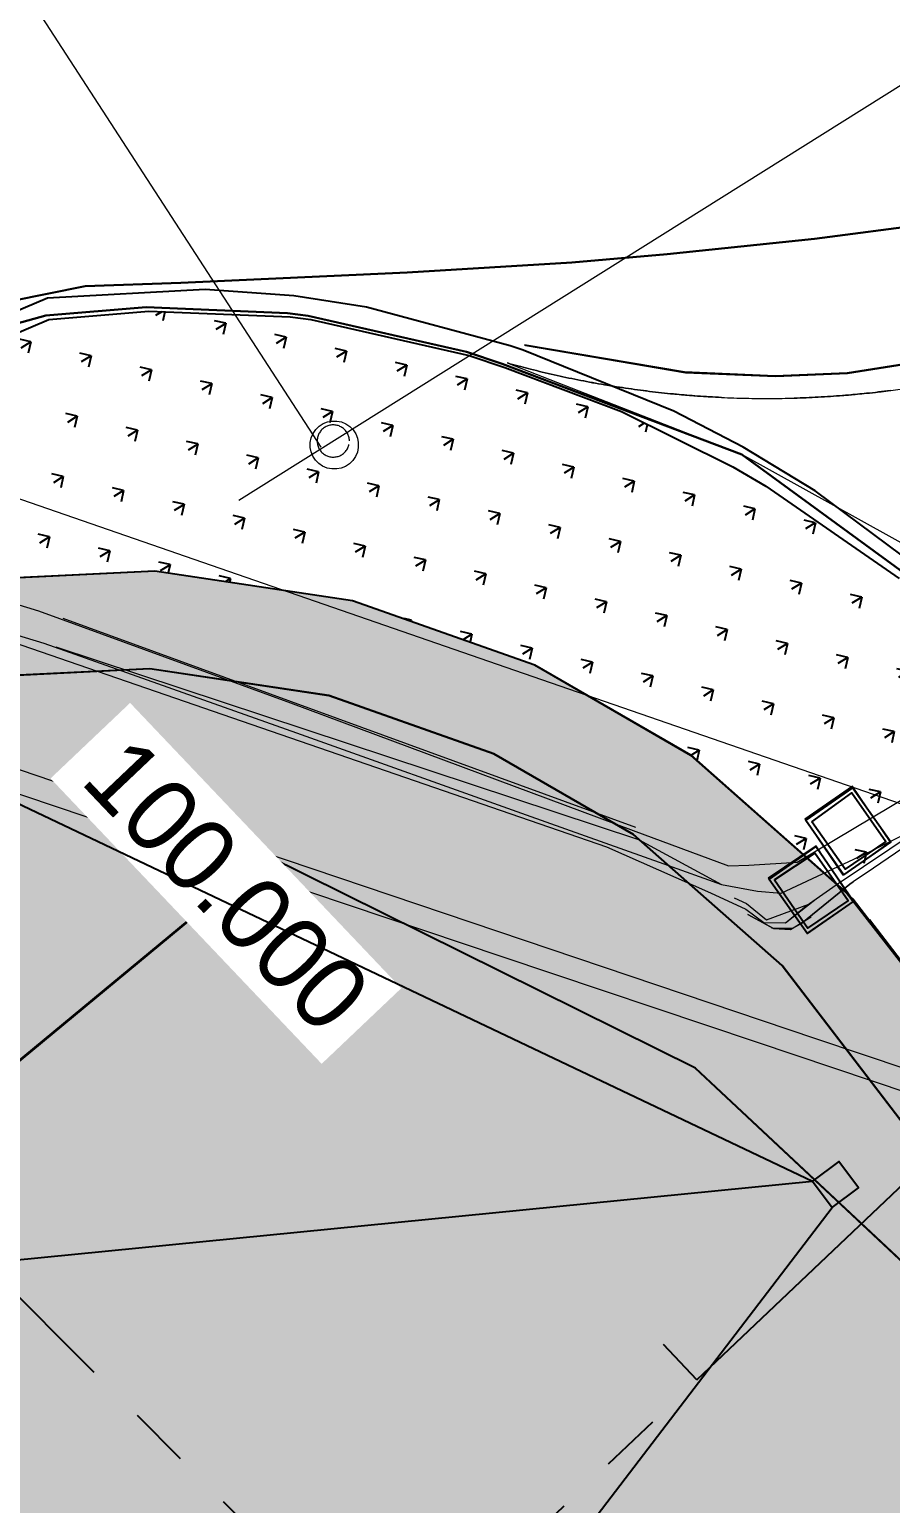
# Model space of a CAD drawing. Header units: metres. Extents: x 507649 to 508899, y 6966965 to 6967377.
# Drawn here: x 507799.24 to 507816.89, y 6967252.1 to 6967282.33 of the extents above; entities that cross this region are included whole.
import ezdxf

# ---------------------------------------------------------------- set-up
doc = ezdxf.new("R2010")
doc.units = ezdxf.units.M
doc.linetypes.add('CENTER', pattern=[20, 12.5, -2.5, 2.5, -2.5])
doc.linetypes.add('CENTER2', pattern=[10, 6.25, -1.25, 1.25, -1.25])
doc.layers.add('_PROP-BDY', color=6, linetype='Continuous', plot=False)
for name, color, linetype, lineweight in [('A-FLOR', 252, 'Continuous', 5), ('C-PRKG', 252, 'Continuous', 5), ('C_FEAT', 252, 'EXISTING_COMMUNICATIONS', 0), ('C_UG_LINES', 252, 'EXISTING_COMMUNICATIONS', 0), ('E_FEAT', 252, 'EXISTING_ELECTRICITY', 0), ('E_UG_LINES', 252, 'EXISTING_ELECTRICITY_UG', 0), ('HT_UG_LINES', 252, 'EXISTING_HIGH_VOLTAGE', 0), ('RW_UG_PIPES', 252, 'EXISTING_WAT_RECYCLED', 0), ('S_ABAND', 252, 'EXIST_SEWER', 0), ('S_FEAT', 252, 'Continuous', 0), ('S_RM_UG_PIPES', 252, 'EXIST_RISINGMAIN', 0), ('S_UG_PIPES', 252, 'EXIST_SEWER', 0), ('W_AG_PIPES_N', 252, 'EXISTING_WATER', 0)]:
    doc.layers.add(name, color=color, linetype=linetype, lineweight=lineweight)
for name, color, linetype in [('C_ALIGNMENT', 3, 'CENTER'), ('C_TEXT_2.5', 7, 'Continuous'), ('HATCH_LANDSCAPE', 1, 'Continuous'), ('mga2020bdy', 252, 'Continuous'), ('mga2020C_MANHOLE_PIT', 252, 'Continuous'), ('mga2020HT_MANHOLE_PIT', 252, 'Continuous'), ('mga2020ROAD_KERB_BACK', 252, 'Continuous'), ('mga2020ROAD_KERB_LIP', 252, 'Continuous'), ('mga2020ROAD_MARKS', 252, 'Continuous'), ('mga2020ROAD_TRACKS', 252, 'Continuous'), ('PAV_CREST SAG', 2, 'Continuous'), ('PAV_FOOTPATH', 101, 'Continuous'), ('ROAD_MARKS', 252, 'Continuous'), ('ROAD_TRACKS', 252, 'Continuous'), ('STRINGS SWD', 81, 'Continuous'), ('TIN BORDER', 5, 'Continuous')]:
    doc.layers.add(name, color=color, linetype=linetype)
doc.layers.add('HATCH_PAVEMENT_FOOTPATH', color=7, linetype='Continuous', true_color=0xffe8a3)
doc.styles.add('Annotative', font='txt')
doc.styles.get("Standard").update_dxf_attribs({"font": 'ARIALN.TTF'})
doc.linetypes.add('EXIST_RISINGMAIN', pattern='A,5,-2.5,5,-2,["RM",Standard,S=2.5,R=0,X=0,Y=-1.25],-5,5,-2.5,5,-2.5', length=34.5)
doc.linetypes.add('EXIST_SEWER', pattern='A,5,-2.5,5,-2,["S",Standard,S=2.5,R=0,X=0,Y=-1.25],-3.5,5,-2.5,5,-2.5', length=33)
doc.linetypes.add('EXISTING_COMMUNICATIONS', pattern='A,2,-2,2,-2,2,-2,["COMS",Standard,S=2.5,R=0,X=0,Y=-1.25],-9.75,2,-2,2,-2', length=29.75)
doc.linetypes.add('EXISTING_ELECTRICITY', pattern='A,2,-2,2,-2,2,-2,["E",Standard,S=2.5,R=0,X=0,Y=-1.25],-3.4,2,-2,2,-2', length=23.4)
doc.linetypes.add('EXISTING_ELECTRICITY_UG', pattern='A,2,-2,2,-2,2,-2,["E-UG",Standard,S=2.5,R=0,X=0,Y=-1.25],-9.15,2,-2,2,-2', length=29.15)
doc.linetypes.add('EXISTING_HIGH_VOLTAGE', pattern='A,2,-2,2,-2,2,-2,["HV",Standard,S=2.5,R=0,X=0,Y=-1.25],-5.9,2,-2,2,-2', length=25.9)
doc.linetypes.add('EXISTING_WAT_RECYCLED', pattern='A,2,-2,2,-2,2,-2,["R",Standard,S=2.5,R=0,X=0,Y=-1.25],-4.4,2,-2,2,-2', length=24.4)
doc.linetypes.add('EXISTING_WATER', pattern='A,2,-2,2,-2,2,-2,["W",Standard,S=2.5,R=0,X=0,Y=-1.25],-4.4,2,-2,2,-2', length=24.4)
pattern_1 = [(212.013854887, (0, 0), (-0.28538859865, -1.2375190291), [0.238125, -1.557926224]), (167.013854887, (0, 0), (-0.28538859868, -1.23751902925), [0.238125, -1.031875]), (257.013854887, (0, 0), (1.23751902925, -0.28538859868), [0.238125, -1.031875])]

# ---------------------------------------------------------------- blocks, each defined once
blk = doc.blocks.new('XD_HATCH')
at = {"layer": 'HATCH_LANDSCAPE', "ltscale": 0.5}
h = blk.add_hatch(dxfattribs=at)
h.set_pattern_fill('GRASS', color=256, scale=0.05)
h.set_pattern_definition(pattern_1)
h.paths.add_polyline_path([(507794.222, 6967274.08), (507799.637, 6967276.387), (507801.684, 6967276.559), (507805.007, 6967276.383), (507808.254, 6967275.649), (507811.378, 6967274.496), (507814.336, 6967272.968), (507817.073, 6967271.072), (507817.745, 6967270.519), (507820.805, 6967267.431), (507821.846, 6967265.767), (507821.79, 6967265.393), (507822.719, 6967263.889), (507823.098, 6967263.741), (507823.805, 6967263.184), (507825.756, 6967262.054), (507825.659, 6967261.151), (507825.544, 6967260.238), (507821.071, 6967257.452), (507818.873, 6967260.93), (507816.037, 6967264.576), (507812.811, 6967267.433), (507809.602, 6967269.303), (507805.862, 6967270.623), (507801.806, 6967271.229), (507798.17, 6967271.049), (507795.569, 6967270.422)])
h = blk.add_hatch(dxfattribs=at)
h.set_pattern_fill('GRASS', color=256, scale=0.05)
h.set_pattern_definition(pattern_1)
h.paths.add_polyline_path([(507773.231, 6967254.54), (507795.189, 6967268.273), (507798.457, 6967269.061), (507801.707, 6967269.222), (507805.377, 6967268.673), (507808.761, 6967267.479), (507811.626, 6967265.822), (507814.67, 6967263.135), (507817.338, 6967259.647), (507819.03, 6967256.943), (507820.403, 6967254.749), (507825.14, 6967249.815), (507839.422, 6967226.928), (507827.015, 6967211.657), (507816.098, 6967209.536), (507803.586, 6967223.895), (507801.469, 6967222.054), (507795.94, 6967228.431), (507787.717, 6967237.882)])
h.paths.add_polyline_path([(507824.757, 6967208.878), (507817.842, 6967207.534), (507820.855, 6967204.075)])
h.paths.add_polyline_path([(507794.222, 6967274.08), (507795.57, 6967270.422), (507794.404, 6967270.141), (507792.722, 6967269.068), (507771.896, 6967256.079), (507768.875, 6967259.555), (507768.65, 6967260.737), (507773.111, 6967262.911), (507788.383, 6967269.83), (507789.065, 6967270.179), (507789.74, 6967270.665), (507790.114, 6967270.979), (507791.612, 6967272.233), (507793.783, 6967273.928)])
at = {"layer": 'HATCH_PAVEMENT_FOOTPATH'}
h = blk.add_hatch(color=256, dxfattribs=at)
h.dxf.hatch_style = 1
h.paths.add_polyline_path([(507837.674, 6967229.365), (507837.66, 6967229.366), (507837.65, 6967229.36)], flags=17)
h.paths.add_polyline_path([(507818.855, 6967260.959), (507815.988, 6967264.639), (507812.8, 6967267.453), (507809.602, 6967269.303), (507805.862, 6967270.623), (507801.806, 6967271.229), (507798.17, 6967271.049), (507794.404, 6967270.141), (507771.896, 6967256.079), (507773.231, 6967254.54), (507795.189, 6967268.273), (507798.457, 6967269.061), (507801.707, 6967269.222), (507805.377, 6967268.673), (507808.761, 6967267.479), (507811.626, 6967265.822), (507814.67, 6967263.135), (507817.327, 6967259.667), (507819.03, 6967256.943), (507820.723, 6967258.002)])
h.paths.add_polyline_path([(507824.757, 6967208.878), (507820.855, 6967204.075), (507817.842, 6967207.534)], flags=16)
h.paths.add_polyline_path([(507775.2, 6967252.277), (507773.231, 6967254.54), (507771.896, 6967256.079), (507768.875, 6967259.555), (507765.433, 6967257.405), (507766.528, 6967255.653), (507766.711, 6967255.442), (507767.008, 6967255.096), (507767.548, 6967254.475), (507769.136, 6967252.736), (507770.042, 6967251.71), (507770.691, 6967250.96), (507784.442, 6967235.056), (507795.488, 6967222.359), (507798.546, 6967218.885), (507825.752, 6967187.514), (507829.311, 6967190.607), (507824.766, 6967203.095), (507841.624, 6967217.742), (507841.636, 6967217.752), (507842.574, 6967216.249), (507846.702, 6967218.854), (507843.954, 6967223.166), (507842.821, 6967224.979), (507836.04, 6967235.833), (507834.874, 6967237.698), (507828.091, 6967248.556), (507828.218, 6967248.635), (507824.207, 6967255.079), (507824.231, 6967257.069), (507826.604, 6967258.541), (507828.555, 6967258.005), (507828.211, 6967258.838), (507826.515, 6967261.552), (507825.756, 6967262.054), (507825.544, 6967260.238), (507821.071, 6967257.452), (507820.723, 6967258.002), (507819.03, 6967256.943), (507820.403, 6967254.749), (507825.14, 6967249.815), (507839.422, 6967226.928), (507827.015, 6967211.657), (507816.098, 6967209.536), (507803.586, 6967223.895), (507801.469, 6967222.054), (507795.929, 6967228.451), (507787.704, 6967237.904)])
blk = doc.blocks.new('XE_SURVEY')
at = {"layer": 'C_FEAT', "flags": 128}
blk.add_lwpolyline([(507816.122, 6967264.447), (507815.368, 6967265.592), (507814.384, 6967264.929), (507815.177, 6967263.796)], close=True, dxfattribs=at)
at = {"layer": 'C_UG_LINES', "flags": 128}
for points in [[(507796.892, 6967270.458), (507808.71, 6967266.385), (507811.073, 6967265.571), (507813.206, 6967264.626), (507813.927, 6967264.294), (507814.294, 6967264.017), (507814.739, 6967264.01), (507815.368, 6967264.505), (507815.777, 6967264.793), (507817.441, 6967265.903), (507818.806, 6967266.805), (507819.07, 6967266.919), (507820.83, 6967267.869), (507821.27, 6967268.106), (507823.03, 6967269.056), (507823.47, 6967269.294), (507825.23, 6967270.243), (507832.271, 6967274.042), (507836.572, 6967276.363), (507838.238, 6967276.984)], [(507838.288, 6967276.863), (507836.626, 6967276.249), (507832.782, 6967274.196), (507828.372, 6967271.841), (507823.52, 6967269.25), (507820.874, 6967267.836), (507819.11, 6967266.894), (507818.861, 6967266.71), (507818.611, 6967266.54), (507818.197, 6967266.258), (507816.544, 6967265.133), (507816.131, 6967264.851), (507816.061, 6967264.803), (507815.077, 6967264.007), (507814.844, 6967263.874), (507814.498, 6967263.893), (507813.965, 6967264.183)], [(507814.456, 6967263.91), (507814.892, 6967263.901), (507815.077, 6967264.007), (507816.061, 6967264.803), (507816.131, 6967264.851)], [(507813.66, 6967264.417), (507813.927, 6967264.294), (507814.294, 6967264.017), (507814.739, 6967264.01), (507815.165, 6967264.361), (507815.368, 6967264.505)], [(507813.689, 6967264.525), (507813.944, 6967264.407), (507814.353, 6967264.069), (507815.216, 6967264.396)], [(507813.965, 6967264.183), (507814.498, 6967263.893), (507814.844, 6967263.874), (507815.27, 6967264.131)]]:
    blk.add_lwpolyline(points, dxfattribs=at)
at = {"layer": 'E_FEAT', "flags": 128}
blk.add_lwpolyline([(507816.113, 6967266.811), (507815.138, 6967266.137), (507815.919, 6967264.989), (507816.886, 6967265.671)], close=True, dxfattribs=at)
at = {"layer": 'E_UG_LINES', "flags": 128}
for points in [[(507811.671, 6967265.968), (507799.929, 6967270.254)], [(507799.779, 6967269.671), (507811.723, 6967265.721), (507813.428, 6967264.798)]]:
    blk.add_lwpolyline(points, dxfattribs=at)
at = {"layer": 'HT_UG_LINES', "flags": 128}
for points in [[(507790.517, 6967317.569), (507790.181, 6967316.984), (507790.13, 6967316.772), (507789.882, 6967315.184), (507789.188, 6967310.738), (507788.027, 6967302.823), (507786.943, 6967295.401), (507786.266, 6967289.945), (507785.936, 6967286.261), (507786.276, 6967285.005), (507787.625, 6967282.902), (507790.601, 6967278.277), (507794.519, 6967272.189), (507794.726, 6967272.032), (507795.147, 6967271.713), (507799.425, 6967270.408), (507804.59, 6967268.521), (507811.619, 6967265.906), (507813.573, 6967265.179), (507813.988, 6967265.193), (507814.979, 6967265.257), (507818.844, 6967267.557), (507823.059, 6967270.246), (507827.275, 6967272.934), (507831.912, 6967275.892), (507834.02, 6967277.236), (507835.182, 6967277.978), (507835.966, 6967278.358), (507837.542, 6967279.122), (507837.828, 6967282.609), (507837.946, 6967283.602), (507838.278, 6967285.574), (507838.692, 6967288.039), (507839.52, 6967292.97), (507839.664, 6967293.823), (507839.926, 6967294.366), (507840.564, 6967295.177), (507841.627, 6967296.527), (507844.902, 6967298.418), (507851.461, 6967302.056), (507858.365, 6967306.094), (507860.525, 6967307.353)], [(507789.467, 6967316.703), (507788.368, 6967309.79), (507787.591, 6967304.345), (507786.53, 6967296.92), (507786.176, 6967294.446), (507785.84, 6967292.057), (507785.324, 6967286.493), (507785.698, 6967284.898), (507786.089, 6967284.137), (507786.346, 6967283.709), (507788.86, 6967279.977), (507790.256, 6967277.903), (507791.932, 6967275.415), (507794.5, 6967271.602), (507795.337, 6967271.019), (507796.238, 6967270.746), (507799.531, 6967269.746), (507804.715, 6967267.909), (507809.424, 6967266.228), (507812.249, 6967265.219), (507813.428, 6967264.798), (507814.164, 6967264.662), (507814.649, 6967264.62), (507816.46, 6967265.469), (507817.355, 6967265.913), (507819.032, 6967267.002), (507819.451, 6967267.275), (507821.548, 6967268.637), (507825.322, 6967271.088), (507832.031, 6967275.446), (507834.127, 6967276.808), (507835.026, 6967277.171), (507837.344, 6967278.109), (507838.051, 6967278.089), (507838.586, 6967277.718), (507838.953, 6967277.008), (507839.101, 6967275.013), (507839.12, 6967274.747), (507839.612, 6967273.098), (507840.166, 6967271.801), (507840.407, 6967271.364), (507841.447, 6967269.656), (507842.747, 6967267.52), (507844.047, 6967265.385), (507845.607, 6967262.822), (507846.907, 6967260.687), (507848.207, 6967258.551), (507848.6, 6967257.908), (507849.519, 6967256.423), (507850.835, 6967254.298), (507852.151, 6967252.172), (507853.73, 6967249.621), (507855.046, 6967247.496), (507856.362, 6967245.37), (507857.678, 6967243.244), (507860.31, 6967238.993), (507861.889, 6967236.443), (507864.521, 6967232.191), (507867.447, 6967227.535), (507870.121, 6967223.309), (507874.131, 6967216.971), (507874.398, 6967216.549), (507875.467, 6967214.859), (507875.735, 6967214.436), (507875.994, 6967214.026), (507876.109, 6967213.843), (507876.235, 6967213.635), (507876.78, 6967212.731), (507877.296, 6967211.875), (507878.329, 6967210.162), (507879.621, 6967208.022), (507880.912, 6967205.881), (507882.204, 6967203.74), (507883.753, 6967201.172), (507884.786, 6967199.459), (507885.303, 6967198.603), (507886.336, 6967196.89), (507886.594, 6967196.462), (507887.624, 6967194.755), (507888.477, 6967193.341), (507888.94, 6967192.622), (507890.565, 6967190.1), (507891.919, 6967187.999), (507892.991, 6967186.336), (507893.002, 6967186.318), (507894.898, 6967183.376), (507896.252, 6967181.274), (507897.606, 6967179.172), (507899.374, 6967176.429), (507901.207, 6967173.173), (507903.905, 6967168.38), (507905.377, 6967165.766), (507906.603, 6967163.588), (507907.584, 6967161.845), (507908.811, 6967159.666), (507909.397, 6967158.625), (507909.855, 6967156.879), (507910.488, 6967154.461), (507910.615, 6967153.977), (507911.119, 6967152.053), (507911.148, 6967151.9), (507911.394, 6967150.918), (507912.12, 6967148.007), (507913.948, 6967140.734), (507915.696, 6967134.162), (507919.195, 6967129.044), (507921.822, 6967127.059), (507926.769, 6967126.165), (507930.875, 6967126.93), (507931.786, 6967127.29), (507937.026, 6967130.813), (507939.978, 6967135.672), (507940.713, 6967136.883), (507941.916, 6967140.785), (507942.653, 6967143.174)]]:
    blk.add_lwpolyline(points, dxfattribs=at)
at = {"layer": 'mga2020bdy'}
blk.add_polyline3d([(507777.867, 6967265.538, 4.636), (507783.882, 6967268.22, 4.692), (507788.3, 6967270.106, 4.731), (507789.574, 6967270.87, 4.748), (507791.413, 6967272.433, 4.758), (507793.934, 6967274.491, 4.795), (507795.638, 6967275.591, 4.816), (507797.937, 6967276.559, 4.842), (507798.101, 6967276.609, 4.844), (507800.379, 6967277.071, 4.857), (507802.341, 6967277.139, 4.868), (507806.984, 6967277.352, 4.887), (507810.361, 6967277.557, 4.918), (507812.314, 6967277.722, 4.936), (507815.335, 6967278.041, 4.977), (507817.636, 6967278.339, 5.008)], dxfattribs=at)
at = {"layer": 'mga2020C_MANHOLE_PIT'}
for points in [[(507816.137, 6967264.448, 4.965), (507815.364, 6967265.578, 4.988), (507814.406, 6967264.903, 4.987), (507815.192, 6967263.789, 4.977), (507816.137, 6967264.448, 4.965)], [(507815.339, 6967265.439, 4.991), (507814.516, 6967264.89, 4.986), (507815.196, 6967263.902, 4.98), (507816.027, 6967264.462, 4.982), (507815.339, 6967265.439, 4.991)]]:
    blk.add_polyline3d(points, dxfattribs=at)
at = {"layer": 'mga2020HT_MANHOLE_PIT'}
for points in [[(507815.937, 6967264.994, 4.974), (507816.898, 6967265.667, 4.955), (507816.115, 6967266.778, 4.984), (507815.161, 6967266.115, 4.983), (507815.937, 6967264.994, 4.974)], [(507815.283, 6967266.084, 4.986), (507816.104, 6967266.679, 4.988), (507816.796, 6967265.676, 4.976), (507815.964, 6967265.108, 4.972), (507815.283, 6967266.084, 4.986)]]:
    blk.add_polyline3d(points, dxfattribs=at)
at = {"layer": 'mga2020ROAD_KERB_BACK'}
blk.add_polyline3d([(507778.059, 6967265.162, 4.76), (507784.045, 6967267.826, 4.809), (507788.451, 6967269.697, 4.849), (507789.144, 6967270.051, 4.864), (507789.832, 6967270.547, 4.869), (507791.706, 6967272.117, 4.883), (507794.222, 6967274.08, 4.912), (507799.637, 6967276.387, 4.968), (507801.684, 6967276.559, 4.972), (507804.583, 6967276.437, 4.979), (507805.007, 6967276.383, 4.977), (507808.254, 6967275.649, 4.957), (507808.982, 6967275.403, 4.953), (507811.378, 6967274.496, 4.939), (507813.659, 6967273.361, 4.924), (507814.336, 6967272.968, 4.919), (507817.073, 6967271.072, 4.895)], dxfattribs=at)
at = {"layer": 'mga2020ROAD_KERB_LIP'}
blk.add_polyline3d([(507818.019, 6967270.882, 4.778), (507815.35, 6967272.873, 4.798), (507813.871, 6967273.766, 4.809), (507812.448, 6967274.506, 4.818), (507809.362, 6967275.755, 4.839), (507809.095, 6967275.842, 4.84), (507806.152, 6967276.639, 4.858), (507804.66, 6967276.869, 4.867), (507802.843, 6967276.998, 4.857), (507799.606, 6967276.825, 4.84), (507793.968, 6967274.433, 4.789), (507791.413, 6967272.433, 4.758), (507789.574, 6967270.87, 4.748), (507789.332, 6967270.694, 4.743), (507788.914, 6967270.426, 4.735), (507788.3, 6967270.106, 4.731), (507783.882, 6967268.22, 4.692), (507777.867, 6967265.538, 4.636)], dxfattribs=at)
at = {"layer": 'mga2020ROAD_MARKS'}
for points in [[(507825.808, 6967282.55, 4.982), (507823.211, 6967280.473, 5.051), (507822.469, 6967280.032, 5.068), (507820.223, 6967279.014, 5.039), (507817.636, 6967278.339, 5.008), (507815.335, 6967278.041, 4.977), (507812.314, 6967277.722, 4.936), (507810.361, 6967277.557, 4.918), (507806.984, 6967277.352, 4.887), (507802.341, 6967277.139, 4.868), (507800.379, 6967277.071, 4.857), (507798.101, 6967276.609, 4.844), (507797.937, 6967276.559, 4.842), (507795.638, 6967275.591, 4.816), (507793.934, 6967274.491, 4.795)], [(507809.406, 6967275.857, 4.847), (507812.687, 6967275.299, 4.866), (507814.543, 6967275.222, 4.877), (507816.015, 6967275.281, 4.894), (507819.302, 6967275.804, 4.932), (507819.336, 6967275.812, 4.932), (507822.434, 6967276.927, 4.997), (507823.789, 6967277.629, 5.027), (507825.309, 6967278.602, 4.985), (507827.617, 6967280.553, 4.914), (507827.828, 6967280.775, 4.911), (507829.93, 6967283.358, 4.885), (507830.908, 6967284.865, 4.871), (507831.652, 6967286.207, 4.866), (507832.961, 6967289.268, 4.854), (507833.237, 6967290.114, 4.851)]]:
    blk.add_polyline3d(points, dxfattribs=at)
at = {"layer": 'mga2020ROAD_TRACKS'}
blk.add_polyline3d([(507827.93, 6967261.401, 4.772), (507827.36, 6967257.76, 4.952), (507824.082, 6967254.26, 5.077), (507819.777, 6967254.587, 5.126), (507812.893, 6967261.029, 5.014), (507804.114, 6967265.386, 5.027), (507794.202, 6967257.181, 5.029), (507791.364, 6967249.609, 5.026), (507795.088, 6967241.356, 4.925), (507790.361, 6967234.299, 4.745), (507789.06, 6967224.782, 4.633), (507796.583, 6967211.221, 4.62), (507802.625, 6967206.289, 4.622), (507812.319, 6967205.568, 4.742)], dxfattribs=at)
at = {"layer": 'ROAD_MARKS'}
blk.add_polyline3d([(507809.391, 6967275.867, 4.847), (507812.673, 6967275.309, 4.866), (507814.53, 6967275.232, 4.877), (507816.003, 6967275.291, 4.894), (507819.291, 6967275.814, 4.932), (507819.325, 6967275.822, 4.932), (507822.424, 6967276.938, 4.997), (507823.779, 6967277.639, 5.027), (507825.301, 6967278.613, 4.985), (507827.609, 6967280.565, 4.914), (507827.82, 6967280.787, 4.911), (507829.923, 6967283.371, 4.885), (507830.902, 6967284.879, 4.871), (507831.646, 6967286.221, 4.866), (507832.955, 6967289.283, 4.854), (507833.232, 6967290.13, 4.851)], dxfattribs=at)
at = {"layer": 'ROAD_TRACKS'}
blk.add_polyline3d([(507827.922, 6967261.405, 4.772), (507827.351, 6967257.762, 4.952), (507824.072, 6967254.261, 5.077), (507819.765, 6967254.588, 5.126), (507812.879, 6967261.034, 5.014), (507804.096, 6967265.392, 5.027), (507794.18, 6967257.184, 5.029), (507791.341, 6967249.609, 5.026), (507795.066, 6967241.352, 4.925), (507790.337, 6967234.292, 4.745), (507789.035, 6967224.772, 4.633), (507796.561, 6967211.205, 4.62), (507802.604, 6967206.271, 4.622), (507812.303, 6967205.549, 4.742)], dxfattribs=at)
at = {"layer": 'RW_UG_PIPES', "flags": 128}
blk.add_lwpolyline([(507784.952, 6967326.004), (507786.663, 6967323.262), (507788.1, 6967321.217), (507788.736, 6967320.326), (507789.078, 6967320.109), (507789.399, 6967319.731), (507793.101, 6967314.871), (507792.594, 6967310.51), (507792.19, 6967307.033), (507791.585, 6967303.119), (507790.983, 6967299.125), (507790.419, 6967295.671), (507789.603, 6967290.234), (507789.438, 6967288.18), (507788.972, 6967288.18), (507785.981, 6967288.408), (507784.484, 6967288.509), (507783.486, 6967288.561), (507782.691, 6967288.036), (507782.595, 6967287.243), (507782.365, 6967285.348), (507785.363, 6967280.629), (507789.117, 6967274.72), (507792.871, 6967268.812), (507793.286, 6967268.577), (507798.499, 6967266.825), (507804.187, 6967264.914), (507808.926, 6967263.321), (507814.14, 6967261.569), (507818.879, 6967259.976), (507821.901, 6967258.96), (507825.578, 6967261.212), (507831.542, 6967264.877), (507837.911, 6967268.838), (507843.021, 6967271.983), (507843.446, 6967272.246), (507843.861, 6967272.525)], dxfattribs=at)
at = {"layer": 'S_ABAND', "flags": 128}
blk.add_lwpolyline([(507803.534, 6967272.681), (507856.407, 6967305.852)], dxfattribs=at)
at = {"layer": 'S_ABAND'}
blk.add_lwpolyline([(507792.509, 6967293.341), (507805.212, 6967273.768)], dxfattribs=at)
at = {"layer": 'S_FEAT'}
blk.add_ellipse((507805.489, 6967273.811), major_axis=(-0.147, -0.472), ratio=0.999958, dxfattribs=at)
at = {"layer": 'S_RM_UG_PIPES', "flags": 128}
blk.add_lwpolyline([(507805.797, 6967273.893), (507805.797, 6967273.914), (507805.795, 6967273.934), (507805.791, 6967273.955), (507805.787, 6967273.975), (507805.781, 6967273.996), (507805.774, 6967274.015), (507805.765, 6967274.034), (507805.756, 6967274.053), (507805.745, 6967274.071), (507805.733, 6967274.088), (507805.72, 6967274.105), (507805.706, 6967274.12), (507805.691, 6967274.135), (507805.675, 6967274.149), (507805.659, 6967274.161), (507805.641, 6967274.173), (507805.623, 6967274.183), (507805.604, 6967274.193), (507805.585, 6967274.201), (507805.565, 6967274.208), (507805.545, 6967274.213), (507805.525, 6967274.218), (507805.504, 6967274.221), (507805.483, 6967274.222), (507805.462, 6967274.223), (507805.441, 6967274.222), (507805.42, 6967274.219), (507805.4, 6967274.216), (507805.379, 6967274.211), (507805.359, 6967274.204), (507805.34, 6967274.197), (507805.321, 6967274.188), (507805.302, 6967274.178), (507805.285, 6967274.167), (507805.267, 6967274.155), (507805.251, 6967274.142), (507805.236, 6967274.128), (507805.221, 6967274.113), (507805.208, 6967274.097), (507805.196, 6967274.08), (507805.184, 6967274.062), (507805.174, 6967274.044), (507805.165, 6967274.025), (507805.157, 6967274.005), (507805.151, 6967273.986), (507805.145, 6967273.965), (507805.141, 6967273.945), (507805.139, 6967273.924), (507805.138, 6967273.903), (507805.138, 6967273.882), (507805.139, 6967273.861), (507805.141, 6967273.84), (507805.145, 6967273.82), (507805.151, 6967273.8), (507805.157, 6967273.78), (507805.165, 6967273.76), (507805.174, 6967273.741), (507805.184, 6967273.723), (507805.196, 6967273.705), (507805.208, 6967273.689), (507805.221, 6967273.673), (507805.236, 6967273.657), (507805.251, 6967273.643), (507805.267, 6967273.63), (507805.285, 6967273.618), (507805.302, 6967273.607), (507805.321, 6967273.597), (507805.34, 6967273.588), (507805.359, 6967273.581), (507805.379, 6967273.575), (507805.4, 6967273.57), (507805.42, 6967273.566), (507805.441, 6967273.564), (507805.462, 6967273.563), (507805.483, 6967273.563), (507805.504, 6967273.565), (507805.525, 6967273.568), (507805.545, 6967273.572), (507805.565, 6967273.577), (507805.585, 6967273.584), (507805.604, 6967273.592), (507805.623, 6967273.602), (507805.641, 6967273.612), (507805.659, 6967273.624), (507805.675, 6967273.636), (507805.691, 6967273.65), (507805.706, 6967273.665), (507805.72, 6967273.68), (507805.733, 6967273.697), (507805.745, 6967273.714), (507805.756, 6967273.732), (507805.765, 6967273.751), (507805.774, 6967273.77), (507805.781, 6967273.79), (507805.787, 6967273.81), (507805.789, 6967273.82)], dxfattribs=at)
at = {"layer": 'S_UG_PIPES', "flags": 128}
blk.add_lwpolyline([(507808.081, 6967322.889), (507793.095, 6967318.26), (507790.054, 6967298.382), (507788.164, 6967286.026), (507788.509, 6967285.139), (507793.541, 6967277.082), (507795.514, 6967273.923), (507809.005, 6967269.255), (507818.928, 6967265.822)], dxfattribs=at)
at = {"layer": 'W_AG_PIPES_N', "flags": 128}
blk.add_lwpolyline([(507844.072, 6967273.175), (507843.754, 6967273.01), (507842.362, 6967272.139), (507835.577, 6967267.902), (507822.422, 6967259.703), (507821.962, 6967259.415), (507815.366, 6967261.628), (507800.682, 6967266.591), (507793.221, 6967269.127), (507782.804, 6967285.638), (507783.306, 6967289.294)], dxfattribs=at)
blk = doc.blocks.new('25027_BNP_Skygate Play-Sheet - 000101 - SITE PLAN')
at = {"layer": '_PROP-BDY'}
for p, q in [((-2236055.1, 3974971.96), (-2234279.87, 3978150.38)), ((-2238720, 3971855.26), (-2236055.1, 3974971.96)), ((-2241822.06, 3969384.11), (-2238720, 3971855.26)), ((-2245086.05, 3967653.73), (-2241822.06, 3969384.11)), ((-2249162.59, 3966442.81), (-2245086.05, 3967653.73)), ((-2253993.38, 3965943.92), (-2249890.87, 3966334.42))]:
    blk.add_line(p, q, dxfattribs=at)
at = {"layer": 'A-FLOR'}
for p, q in [((-2236117.46, 3978961.83), (-2237704.32, 3976120.68)), ((-2236055.1, 3974971.96), (-2234279.87, 3978150.38)), ((-2237704.32, 3976120.68), (-2240115.77, 3973300.39)), ((-2238160.24, 3972509.92), (-2236055.1, 3974971.96)), ((-2240115.77, 3973300.39), (-2242922.94, 3971064.16)), ((-2238720, 3971855.26), (-2238164.89, 3972504.48)), ((-2241822.06, 3969384.11), (-2238720, 3971855.26)), ((-2242922.94, 3971064.16), (-2245846.68, 3969514.16)), ((-2233283.18, 3969532), (-2233012.2, 3969863.27)), ((-2245846.68, 3969514.16), (-2249739.22, 3968357.9)), ((-2245086.05, 3967653.73), (-2241822.06, 3969384.11)), ((-2249739.22, 3968357.9), (-2254088.35, 3967943.92)), ((-2249356.12, 3966385.32), (-2245086.05, 3967653.73)), ((-2253993.38, 3965943.92), (-2249356.12, 3966385.32))]:
    blk.add_line(p, q, dxfattribs=at)
for start, end in [(132.570266, 133.222686), (132.570266, 133.222686), (132.415168, 132.570266), (132.415168, 132.570266), (133.850159, 135.28475), (133.244016, 133.849959), (135.285174, 136.719541), (136.720014, 138.154333), (138.154752, 139.589124)]:
    blk.add_arc((-2222910.01, 3951964.43), 19800.24, start, end, dxfattribs=at)
for points in [[(-2236304.75, 3966546.28), (-2236360.1, 3966495.43), (-2236415.15, 3966444.28), (-2236469.92, 3966392.81)], [(-2236469.92, 3966392.81), (-2236415.15, 3966444.28), (-2236360.1, 3966495.43), (-2236304.75, 3966546.28)], [(-2236265.23, 3966582.49), (-2236278.42, 3966570.43), (-2236291.59, 3966558.37), (-2236304.75, 3966546.28)], [(-2236304.75, 3966546.28), (-2236291.59, 3966558.37), (-2236278.42, 3966570.43), (-2236265.23, 3966582.49)], [(-2236627.11, 3966243.44), (-2236746.29, 3966128.94), (-2236864.03, 3966012.95), (-2236980.3, 3965895.51)], [(-2236980.3, 3965895.51), (-2236864.03, 3966012.95), (-2236746.29, 3966128.94), (-2236627.11, 3966243.44)], [(-2236475.28, 3966387.76), (-2236526.13, 3966339.94), (-2236576.73, 3966291.84), (-2236627.06, 3966243.48)], [(-2236627.06, 3966243.48), (-2236576.73, 3966291.84), (-2236526.13, 3966339.94), (-2236475.28, 3966387.76)], [(-2236980.36, 3965895.45), (-2237096.61, 3965778.03), (-2237211.38, 3965659.16), (-2237324.65, 3965538.88)], [(-2237324.65, 3965538.88), (-2237211.38, 3965659.16), (-2237096.61, 3965778.03), (-2236980.36, 3965895.45)], [(-2237324.77, 3965538.76), (-2237438.04, 3965418.47), (-2237549.8, 3965296.77), (-2237660.03, 3965173.69)], [(-2237660.03, 3965173.69), (-2237549.8, 3965296.77), (-2237438.04, 3965418.47), (-2237324.77, 3965538.76)], [(-2237660.13, 3965173.58), (-2237770.36, 3965050.49), (-2237879.05, 3964926.03), (-2237986.17, 3964800.22)], [(-2237986.17, 3964800.22), (-2237879.05, 3964926.03), (-2237770.36, 3965050.49), (-2237660.13, 3965173.58)]]:
    blk.add_open_spline(points, degree=3, dxfattribs=at)
at = {"layer": 'C-PRKG'}
for p, q in [((-2231370.61, 3972257.21), (-2230426.58, 3974091.86)), ((-2233012.2, 3969863.27), (-2231370.61, 3972257.21)), ((-2236265.23, 3966582.49), (-2240406.8, 3963497.84)), ((-2246363.66, 3960197.06), (-2240406.8, 3963497.84))]:
    blk.add_line(p, q, dxfattribs=at)
for start, end in [(133.244016, 188.344768), (139.589413, 141.023915), (141.024045, 142.458705), (142.458707, 143.893449), (143.893498, 145.328253), (145.328289, 146.045662), (149.632672, 151.067449), (151.067454, 152.50223), (152.502246, 153.937037), (153.937039, 155.371828)]:
    blk.add_arc((-2222910.01, 3951964.43), 19800.24, start, end, dxfattribs=at)
for points in [[(-2237986.24, 3964800.14), (-2238093.37, 3964674.32), (-2238198.92, 3964547.16), (-2238302.87, 3964418.7)], [(-2238302.87, 3964418.7), (-2238198.92, 3964547.16), (-2238093.37, 3964674.32), (-2237986.24, 3964800.14)], [(-2238302.9, 3964418.66), (-2238406.85, 3964290.19), (-2238509.2, 3964160.41), (-2238609.9, 3964029.37)], [(-2238609.9, 3964029.37), (-2238509.2, 3964160.41), (-2238406.85, 3964290.19), (-2238302.9, 3964418.66)], [(-2238907.06, 3963632.47), (-2239004.44, 3963498.95), (-2239100.15, 3963364.2), (-2239194.17, 3963228.27)], [(-2239194.17, 3963228.27), (-2239100.15, 3963364.2), (-2239004.44, 3963498.95), (-2238907.06, 3963632.47)], [(-2239194.17, 3963228.26), (-2239288.18, 3963092.33), (-2239380.5, 3962955.23), (-2239471.08, 3962816.99)], [(-2239471.1, 3962816.95), (-2239561.68, 3962678.72), (-2239650.53, 3962539.36), (-2239737.63, 3962398.9)], [(-2239737.65, 3962398.87), (-2239824.74, 3962258.42), (-2239910.08, 3962116.87), (-2239993.64, 3961974.28)], [(-2239993.64, 3961974.28), (-2240077.2, 3961831.68), (-2240158.98, 3961688.03), (-2240238.95, 3961543.38)], [(-2240238.95, 3961543.38), (-2240158.98, 3961688.03), (-2240077.2, 3961831.68), (-2239993.64, 3961974.28)], [(-2240238.95, 3961543.38), (-2240318.92, 3961398.73), (-2240397.07, 3961253.08), (-2240473.39, 3961106.48)], [(-2240473.39, 3961106.48), (-2240397.07, 3961253.08), (-2240318.92, 3961398.73), (-2240238.95, 3961543.38)], [(-2240696.79, 3960663.83), (-2240769.4, 3960515.36), (-2240840.15, 3960365.98), (-2240909.02, 3960215.74)], [(-2240909.02, 3960215.74), (-2240840.15, 3960365.98), (-2240769.4, 3960515.36), (-2240696.79, 3960663.83)]]:
    blk.add_open_spline(points, degree=3, dxfattribs=at)
for points, knots in [([(-2238609.9, 3964029.37), (-2238622.49, 3964012.99), (-2238722.99, 3963881.79), (-2238821.84, 3963749.33), (-2238907.05, 3963632.49)], [-0.8771929673, -0.8771929673, -0.8771929673, -0.8771929673, -0.875, -0.8596491228, -0.8596491228, -0.8596491228, -0.8596491228]), ([(-2238907.05, 3963632.49), (-2238821.84, 3963749.33), (-2238722.99, 3963881.79), (-2238622.49, 3964012.99), (-2238609.9, 3964029.37)], [0.8596491228, 0.8596491228, 0.8596491228, 0.8596491228, 0.875, 0.8771929673, 0.8771929673, 0.8771929673, 0.8771929673]), ([(-2240473.39, 3961106.47), (-2240492.47, 3961069.82), (-2240568.32, 3960922.98), (-2240642.33, 3960775.19), (-2240696.79, 3960663.83)], [-0.7543857811, -0.7543857811, -0.7543857811, -0.7543857811, -0.75, -0.7368421311, -0.7368421311, -0.7368421311, -0.7368421311]), ([(-2240696.79, 3960663.83), (-2240642.33, 3960775.19), (-2240568.32, 3960922.98), (-2240492.47, 3961069.82), (-2240473.39, 3961106.47)], [0.7368421311, 0.7368421311, 0.7368421311, 0.7368421311, 0.75, 0.7543857811, 0.7543857811, 0.7543857811, 0.7543857811])]:
    blk.add_open_spline(points, degree=3, knots=knots, dxfattribs=at)
blk = doc.blocks.new('XE_ARCH')
at = {"xscale": 0.001, "yscale": 0.001, "zscale": 0.001, "rotation": 121.996}
blk.add_blockref('25027_BNP_Skygate Play-Sheet - 000101 - SITE PLAN', (509988.126, 6971273.77), dxfattribs=at)
blk = doc.blocks.new('A$Cbbbd136e')
at = {"layer": 'TIN BORDER'}
blk.add_lwpolyline([(507817.169, 6967271.188), (507813.845, 6967273.615), (507808.929, 6967275.477), (507808.2, 6967275.725), (507804.952, 6967276.46), (507804.528, 6967276.514), (507801.628, 6967276.638), (507799.572, 6967276.466), (507796.889, 6967275.721), (507794.181, 6967274.174), (507792.789, 6967273.095), (507788.3, 6967270.106), (507772.933, 6967263.302), (507769.311, 6967261.531), (507767.93, 6967260.757), (507767.819, 6967260.688), (507764.628, 6967258.694), (507750.761, 6967250.16), (507738.496, 6967242.83), (507737.917, 6967242.489), (507736.596, 6967241.375), (507732.935, 6967239.116)], dxfattribs=at)
blk = doc.blocks.new('XD_DESIGN BASE_1')
at = {"layer": 'PAV_CREST SAG'}
for points in [[(507732.935, 6967239.116, 4.469), (507736.596, 6967241.375, 4.44), (507737.917, 6967242.489, 4.422), (507738.496, 6967242.83, 4.414), (507750.761, 6967250.16, 4.601), (507764.628, 6967258.694, 4.626), (507767.819, 6967260.688, 4.602), (507767.93, 6967260.757, 4.601), (507769.311, 6967261.531, 4.589), (507772.933, 6967263.302, 4.62), (507788.3, 6967270.106, 4.759), (507792.789, 6967273.095, 4.895), (507794.181, 6967274.174, 4.911), (507796.889, 6967275.721, 4.832), (507799.572, 6967276.466, 4.968), (507801.628, 6967276.638, 4.972), (507804.528, 6967276.514, 4.979), (507804.952, 6967276.46, 4.977), (507808.2, 6967275.725, 4.957), (507808.929, 6967275.477, 4.953), (507813.845, 6967273.615, 4.855), (507817.169, 6967271.188, 4.862)], [(507795.189, 6967268.273, 5.06), (507815.291, 6967258.711, 4.745)], [(507773.225, 6967254.55, 4.958), (507815.291, 6967258.711, 4.745)], [(507796.236, 6967232.698, 5.1), (507815.696, 6967258.171, 4.745)]]:
    blk.add_polyline3d(points, dxfattribs=at)
at = {"layer": 'PAV_FOOTPATH'}
for points in [[(507771.896, 6967256.079, 4.938), (507794.404, 6967270.141, 5.04), (507798.17, 6967271.049, 5.021), (507801.806, 6967271.229, 5.012), (507805.862, 6967270.623, 4.97), (507809.602, 6967269.303, 4.95), (507812.8, 6967267.453, 4.921), (507814.646, 6967265.823, 4.933), (507815.988, 6967264.639, 4.942), (507818.855, 6967260.959, 4.884), (507820.726, 6967258.004, 4.883)], [(507819.03, 6967256.943, 4.93), (507817.327, 6967259.667, 4.89), (507814.67, 6967263.135, 4.95), (507811.626, 6967265.822, 4.96), (507808.761, 6967267.479, 4.98), (507805.377, 6967268.673, 5), (507801.707, 6967269.222, 5.02), (507798.457, 6967269.061, 5.04), (507795.189, 6967268.273, 5.06), (507773.225, 6967254.55, 4.958)]]:
    blk.add_polyline3d(points, dxfattribs=at)
at = {"layer": 'STRINGS SWD', "elevation": 4.745}
blk.add_lwpolyline([(507815.291, 6967258.711), (507815.696, 6967258.171), (507816.236, 6967258.576), (507815.831, 6967259.116)], close=True, dxfattribs=at)
at = {"layer": 'TIN BORDER'}
blk.add_blockref('A$Cbbbd136e', (0, 0), dxfattribs=at)

msp = doc.modelspace()

# ---------------------------------------------------------------- linework, layer by layer
at = {"layer": 'C_TEXT_2.5', "color": 1, "linetype": 'CENTER2', "lineweight": -3, "flags": 128}
for points in [[(507740.421, 6967185.765), (507841.537, 6967281.816)], [(507782.011, 6967273.37), (507909.538, 6967145.666)]]:
    msp.add_lwpolyline(points, dxfattribs=at)

# ---------------------------------------------------------------- block references
at = {"layer": 'C_TEXT_2.5'}
for name in ['XD_HATCH', 'XE_SURVEY']:
    msp.add_blockref(name, (0, 0), dxfattribs=at)

# ---------------------------------------------------------------- next in the draw order: block references
msp.add_blockref('XE_ARCH', (0, 0), dxfattribs=at)

# ---------------------------------------------------------------- next in the draw order: linework, layer by layer
at = {"layer": 'C_ALIGNMENT', "color": 3, "linetype": 'Continuous', "lineweight": -3}
msp.add_line((507812.925, 6967254.636), (507812.236, 6967255.361), dxfattribs=at)

# ---------------------------------------------------------------- next in the draw order: texts
at = {"layer": 'C_ALIGNMENT', "color": 3, "linetype": 'Continuous', "lineweight": -3, "insert": (507805.779, 6967262.158), "char_height": 1.5, "width": 7.3225, "attachment_point": 6, "rotation": 313.5283, "style": 'Annotative', "bg_fill": 3, "box_fill_scale": 1.25, "bg_fill_color": 256, "bg_fill_true_color": 13158600, "bg_fill_transparency": 0}
msp.add_mtext('100.000', dxfattribs=at)

# ---------------------------------------------------------------- next in the draw order: block references
at = {"layer": 'C_TEXT_2.5'}
msp.add_blockref('XD_DESIGN BASE_1', (0, 0), dxfattribs=at)

doc.saveas('drawing.dxf')
